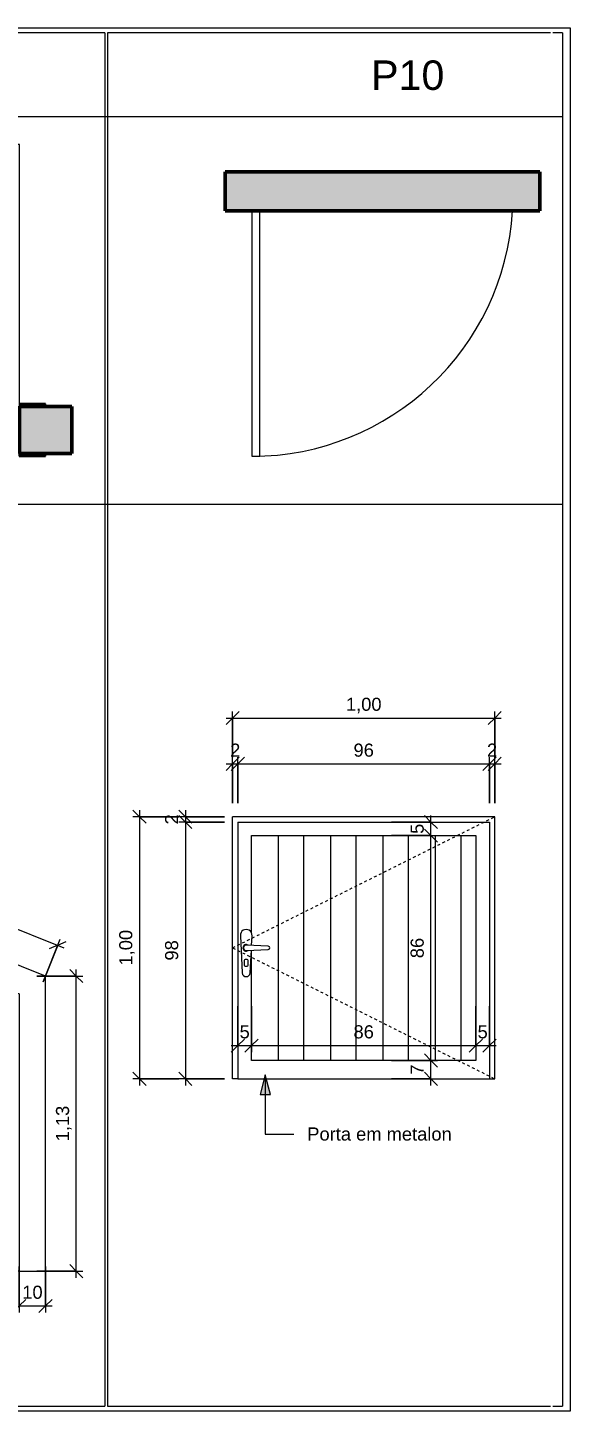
# Model space of a CAD drawing. Header units: millimetres. Extents: x 502 to 50962, y -45 to 5297.
# Drawn here: x 31309 to 33380, y -45 to 5235 of the extents above; entities that cross this region are included whole.
import ezdxf

# ---------------------------------------------------------------- set-up
doc = ezdxf.new("R2010")
doc.units = ezdxf.units.MM
doc.linetypes.add('Traço', pattern=[20.833333, 10.416667, -10.416667])
for name, color, linetype, lineweight in [('A-ANNO-DIMS', 211, 'Continuous', 9), ('A-ANNO-DIMS-25', 211, 'Continuous', 9), ('A-DETL-THIN', 151, 'Continuous', 9), ('A-DOOR', 31, 'Continuous', 25), ('A-WALL', 113, 'Continuous', 50), ('A-WALL-PATT', 111, 'Continuous', 25), ('G-ANNO-TEXT', 231, 'Continuous', 9)]:
    doc.layers.add(name, color=color, linetype=linetype, lineweight=lineweight)
doc.styles.add('@Arial Unicode MS', font='', dxfattribs={"height": 50})
doc.styles.add('Arial', font='arial.ttf', dxfattribs={"height": 112.5})
doc.styles.add('Arial_2', font='arial.ttf', dxfattribs={"height": 50})
doc.styles.get('@Arial Unicode MS').set_extended_font_data('@Arial Unicode MS')
doc.dimstyles.new('CRT_-__Metros_-_Linha_de_chamada_3_5_mm', dxfattribs={"dimscale": 304.8, "dimtxt": 50.292243, "dimasz": 0.164042, "dimexe": 0.082021, "dimexo": 0.0625, "dimgap": 0.04101, "dimtad": 1, "dimlfac": 0.001, "dimrnd": 0.01, "dimzin": 0, "dimdsep": 46, "dimtxsty": '@Arial Unicode MS', "dimblk1": 'OBLIQUE', "dimblk2": 'OBLIQUE', "dimsah": 1, "dimcen": 0.09, "dimdle": 0.082021, "dimazin": 0, "dimtfac": 1, "dimtdec": 4, "dimtix": 1, "dimtmove": 0, "dimatfit": 3, "dimfxl": 0.492126, "dimfxlon": 1, "dimtvp": 1, "dimtolj": 1, "dimtzin": 0, "dimarcsym": 2})
doc.dimstyles.new('CRT_-__Metros_-_Linha_de_chamada_3_5_mm_1', dxfattribs={"dimscale": 304.8, "dimtxt": 50.292243, "dimasz": 0.164042, "dimexe": 0.082021, "dimexo": 0.0625, "dimgap": 0.04101, "dimtad": 1, "dimdec": 0, "dimlfac": 0.1, "dimdsep": 46, "dimtxsty": '@Arial Unicode MS', "dimblk1": 'OBLIQUE', "dimblk2": 'OBLIQUE', "dimsah": 1, "dimcen": 0.09, "dimdle": 0.082021, "dimazin": 0, "dimtfac": 1, "dimtdec": 4, "dimtix": 1, "dimtmove": 0, "dimatfit": 3, "dimfxl": 0.492126, "dimfxlon": 1, "dimtvp": 1, "dimtolj": 1, "dimtzin": 0, "dimarcsym": 2})
pattern_1 = [(45, (12309.4, 489.3), (969.87, 2586.3), [17145, -2286, 5715, -1143]), (45, (13829.6, 1060.8), (-1883.16, 266.7), [3429, -377.2, 6858, -857.25]), (45, (12880.9, 1460.8), (3661.25, 4744.27), [9144, -1600.2, 4572, -1143])]

# ---------------------------------------------------------------- blocks, each defined once
blk = doc.blocks.new('Family - ___-4161204-DETALHAMENTO DE PORTAS 02')
at = {"lineweight": 9}
h = blk.add_hatch(dxfattribs=at)
h.set_pattern_fill('FP_15', color=254, style=0, pattern_type=2)
h.set_pattern_definition(pattern_1)
h.paths.add_polyline_path([(14058.4, 539.3), (14058.4, 1514.2), (13267.7, 1830.6), (13267.7, 539.3)])
h.paths.add_polyline_path([(13217.7, 539.3), (13217.7, 1850.7), (12401.1, 2177.5), (12401.1, 539.3)])
h.paths.add_polyline_path([(12351.1, 539.3), (12351.1, 2197.5), (11559.4, 2514.3), (11559.4, 539.3)])
h.paths.add_polyline_path([(11247.2, 2639.3), (10560.4, 2914.1), (10560.4, 2639.3), (10746.5, 2639.3)])
at = {"layer": 'A-DOOR', "lineweight": 9}
h = blk.add_hatch(dxfattribs=at)
h.set_pattern_fill('FP_15', color=256, style=0, pattern_type=2)
h.set_pattern_definition(pattern_1)
h.paths.add_polyline_path([(10559.4, 539.3), (11459.4, 539.3), (11459.4, 2539.3), (10559.4, 2539.3), (10559.4, 1439.3)])
for p, q in [((10410.4, 3135.7), (10410.4, 489.3)), ((14208.4, 1615.7), (10410.4, 3135.7)), ((10510.4, 2988), (10510.4, 489.3)), ((10510.4, 2988), (14108.4, 1548.1)), ((11247.2, 2639.3), (10560.4, 2914.1)), ((10560.4, 2914.1), (10560.4, 2639.3)), ((11506.7, 2589.3), (10510.4, 2589.3)), ((10510.4, 2589.3), (11506.7, 2589.3)), ((11247.2, 2639.3), (10560.4, 2639.3)), ((11509.4, 489.3), (11509.4, 2588.2)), ((11509.4, 2588.2), (11509.4, 489.3)), ((10559.4, 2539.3), (10559.4, 539.3)), ((10559.4, 2539.3), (11459.4, 2539.3)), ((11459.4, 539.3), (11459.4, 2539.3)), ((11559.4, 2514.3), (11559.4, 539.3)), ((11559.4, 2514.3), (12351.1, 2197.5)), ((12351.1, 539.3), (12351.1, 2197.5)), ((12401.1, 2177.5), (12401.1, 539.3)), ((12401.1, 2177.5), (13217.7, 1850.7)), ((13217.7, 539.3), (13217.7, 1850.7)), ((13267.7, 1830.6), (13267.7, 539.3)), ((14058.4, 1514.2), (13267.7, 1830.6)), ((14208.4, 489.3), (14208.4, 1615.7)), ((14108.4, 1548.1), (14108.4, 489.3)), ((14058.4, 539.3), (14058.4, 1514.2)), ((10559.4, 539.3), (11459.4, 539.3)), ((11559.4, 539.3), (12351.1, 539.3)), ((12401.1, 539.3), (13217.7, 539.3)), ((13267.7, 539.3), (14058.4, 539.3)), ((10510.4, 489.3), (10410.4, 489.3)), ((11509.4, 489.3), (10510.4, 489.3)), ((11509.4, 489.3), (10539.4, 489.3)), ((14108.4, 489.3), (11509.4, 489.3)), ((14108.4, 489.3), (14208.4, 489.3))]:
    blk.add_line(p, q, dxfattribs=at)
blk = doc.blocks.new('Family - ___-4161206-DETALHAMENTO DE PORTAS 02')
at = {"layer": 'A-WALL-PATT'}
h = blk.add_hatch(color=256, dxfattribs=at)
h.paths.add_polyline_path([(14109.4, 3609.1), (14309.4, 3609.1), (14309.4, 3789.1), (14109.4, 3789.1), (14109.4, 3707.7)])
h.paths.add_polyline_path([(10860.6, 3609.1), (10860.6, 3789.1), (10309.4, 3789.1), (10309.4, 3609.1)])
at = {"layer": 'A-DOOR', "lineweight": 9}
for p, q in [((14109.4, 4789.1), (14079.4, 4789.1)), ((14079.4, 4789.1), (14079.4, 3789.1)), ((14109.4, 3789.1), (14109.4, 4789.1)), ((10410.4, 3799.1), (10594.2, 3799.1)), ((10410.4, 3799.1), (10410.4, 3789.1)), ((10997.9, 3789.1), (11351.1, 3789.1)), ((11351.1, 3759.1), (10997.9, 3759.1)), ((11401.1, 3789.1), (12217.7, 3789.1)), ((12217.7, 3759.1), (11401.1, 3759.1)), ((12267.7, 3789.1), (13059.4, 3789.1)), ((13059.4, 3759.1), (12267.7, 3759.1)), ((14079.4, 3789.1), (13112.1, 3789.1)), ((13112.1, 3789.1), (13112.1, 3759.1)), ((14108.4, 3759.1), (13112.1, 3759.1)), ((14079.4, 3789.1), (14109.4, 3789.1)), ((14108.4, 3789.1), (14108.4, 3759.1)), ((10410.4, 3609.1), (10410.4, 3599.1)), ((10594.2, 3599.1), (10410.4, 3599.1))]:
    blk.add_line(p, q, dxfattribs=at)
at = {"layer": 'A-DOOR'}
for p, q in [((10863.3, 3799.1), (10594.2, 3799.1)), ((10594.2, 3799.1), (10594.2, 3789.1)), ((10594.2, 3789.1), (10860.6, 3789.1)), ((10860.6, 3789.1), (10860.6, 3609.1)), ((10863.3, 3599.1), (10863.3, 3799.1)), ((10997.9, 3789.1), (10863.3, 3789.1)), ((10863.3, 3789.1), (10863.3, 3759.1)), ((10863.3, 3759.1), (10997.9, 3759.1)), ((10997.9, 3759.1), (10997.9, 3789.1)), ((11351.1, 3779.4), (10997.9, 3779.4)), ((10997.9, 3779.4), (10997.9, 3769)), ((10997.9, 3769), (11351.1, 3769)), ((11401.1, 3789.1), (11351.1, 3789.1)), ((11351.1, 3789.1), (11351.1, 3759.1)), ((11351.1, 3769), (11351.1, 3779.4)), ((11351.1, 3759.1), (11401.1, 3759.1)), ((11401.1, 3759.1), (11401.1, 3789.1)), ((12217.7, 3779.4), (11401.1, 3779.4)), ((11401.1, 3779.4), (11401.1, 3769)), ((11401.1, 3769), (12217.7, 3769)), ((12267.7, 3789.1), (12217.7, 3789.1)), ((12217.7, 3789.1), (12217.7, 3759.1)), ((12217.7, 3769), (12217.7, 3779.4)), ((12217.7, 3759.1), (12267.7, 3759.1)), ((12267.7, 3759.1), (12267.7, 3789.1)), ((13059.4, 3779.4), (12267.7, 3779.4)), ((12267.7, 3779.4), (12267.7, 3769)), ((12267.7, 3769), (13059.4, 3769)), ((13109.4, 3789.1), (13059.4, 3789.1)), ((13059.4, 3789.1), (13059.4, 3759.1)), ((13059.4, 3769), (13059.4, 3779.4)), ((13059.4, 3759.1), (13109.4, 3759.1)), ((13109.4, 3759.1), (13109.4, 3789.1)), ((13112.1, 3789.1), (13109.4, 3789.1)), ((13109.4, 3789.1), (13109.4, 3759.1)), ((13109.4, 3759.1), (13112.1, 3759.1)), ((14108.4, 3759.1), (14108.4, 3599.1)), ((14108.4, 3759.1), (14109.4, 3759.1)), ((14208.4, 3799.1), (14109.4, 3799.1)), ((14109.4, 3609.1), (14109.4, 3789.1)), ((14109.4, 3789.1), (14208.4, 3789.1)), ((14109.4, 3759.1), (14109.4, 3789.1)), ((14208.4, 3789.1), (14208.4, 3799.1)), ((10860.6, 3609.1), (10594.2, 3609.1)), ((10594.2, 3609.1), (10594.2, 3599.1)), ((10594.2, 3599.1), (10863.3, 3599.1)), ((14108.4, 3599.1), (14208.4, 3599.1)), ((14208.4, 3609.1), (14109.4, 3609.1)), ((14208.4, 3599.1), (14208.4, 3609.1))]:
    blk.add_line(p, q, dxfattribs=at)
at = {"layer": 'A-DOOR', "lineweight": 9}
blk.add_arc((14036.1, 3860.7), 929.4, 87.3275, 184.4174, dxfattribs=at)
at = {"layer": 'A-WALL'}
for p, q in [((10860.6, 3789.1), (10309.4, 3789.1)), ((10309.4, 3789.1), (10309.4, 3609.1)), ((10860.6, 3609.1), (10860.6, 3789.1)), ((14309.4, 3789.1), (14109.4, 3789.1)), ((14109.4, 3789.1), (14109.4, 3609.1)), ((14309.4, 3609.1), (14309.4, 3789.1)), ((10309.4, 3609.1), (10860.6, 3609.1)), ((14109.4, 3609.1), (14309.4, 3609.1))]:
    blk.add_line(p, q, dxfattribs=at)
blk = doc.blocks.new('Family - ___-4161208-DETALHAMENTO DE PORTAS 02')
at = {"layer": 'A-DOOR', "linetype": 'Traço', "lineweight": 9}
for q in [(15922.2, 2223.4), (15922.2, 1223.4)]:
    blk.add_line((14922.2, 1723.4), q, dxfattribs=at)
at = {"layer": 'A-DOOR', "lineweight": 9}
for p, q in [((14922.2, 1223.4), (14922.2, 2223.4)), ((15922.2, 2223.4), (14922.2, 2223.4)), ((15922.2, 1223.4), (15922.2, 2223.4)), ((14942.2, 2203.4), (14942.2, 1223.4)), ((14942.2, 2203.4), (15902.2, 2203.4)), ((15902.2, 2203.4), (15902.2, 1223.4)), ((14994.2, 1781.1), (14994.2, 2151.4)), ((14994.2, 2151.4), (15850.2, 2151.4)), ((15095.7, 2151.4), (15095.7, 1293.4)), ((15192.7, 2151.4), (15192.7, 1293.4)), ((15192.7, 2151.4), (15192.7, 1293.4)), ((15295.7, 2151.4), (15295.7, 1293.4)), ((15392.7, 2151.4), (15392.7, 1293.4)), ((15392.7, 2151.4), (15392.7, 1293.4)), ((15495.7, 2151.4), (15495.7, 1293.4)), ((15592.7, 2151.4), (15592.7, 1293.4)), ((15592.7, 2151.4), (15592.7, 1293.4)), ((15695.7, 2151.4), (15695.7, 1293.4)), ((15792.7, 2151.4), (15792.7, 1293.4)), ((15792.7, 2151.4), (15792.7, 1293.4)), ((15850.2, 2151.4), (15850.2, 1293.4)), ((14951.8, 1769.7), (14959.2, 1627.6)), ((14994.7, 1732.5), (14996.7, 1769.7)), ((15058.5, 1729.4), (14974.7, 1733.4)), ((14974.7, 1713.4), (15058.5, 1717.4)), ((14989.2, 1627.6), (14993.8, 1714.3)), ((14994.2, 1293.4), (14994.2, 1714.4)), ((14966.7, 1674.9), (14966.7, 1656.9)), ((14978.2, 1678.4), (14970.2, 1678.4)), ((14970.2, 1653.4), (14978.2, 1653.4)), ((14981.7, 1656.9), (14981.7, 1674.9)), ((15850.2, 1293.4), (14994.2, 1293.4)), ((14942.2, 1223.4), (14922.2, 1223.4)), ((14942.2, 1223.4), (15902.2, 1223.4)), ((15902.2, 1223.4), (15922.2, 1223.4))]:
    blk.add_line(p, q, dxfattribs=at)
for centre, radius, start, end in [((14974.2, 1770.9), 22.5, 356.983, 183.017), ((14974.2, 1723.4), 12.5, 55.4333, 180), ((14974.2, 1723.4), 12.5, 180, 304.5667), ((14974.2, 1723.4), 10, 87.2706, 272.7294), ((15058.2, 1723.4), 6, 272.7294, 87.2706), ((14970.2, 1674.9), 3.5, 90, 180), ((14970.2, 1656.9), 3.5, 180, 270), ((14978.2, 1674.9), 3.5, 0, 90), ((14978.2, 1656.9), 3.5, 270, 0), ((14974.2, 1628.4), 15, 183.017, 356.9955)]:
    blk.add_arc(centre, radius, start, end, dxfattribs=at)
blk = doc.blocks.new('Family - ___-4161210-DETALHAMENTO DE PORTAS 02')
at = {"layer": 'A-WALL-PATT'}
blk.add_hatch(color=256, dxfattribs=at).paths.add_polyline_path([(16094.2, 4535.1), (16094.2, 4685.1), (14894.2, 4685.1), (14894.2, 4535.1)])
at = {"layer": 'A-DOOR', "lineweight": 9}
for p, q in [((14996.2, 4535.1), (14996.2, 3599.1)), ((15026.2, 3599.1), (15026.2, 4535.1)), ((14996.2, 3599.1), (15026.2, 3599.1))]:
    blk.add_line(p, q, dxfattribs=at)
blk.add_arc((14996.2, 4595.1), 996, 270, 356.5441, dxfattribs=at)
at = {"layer": 'A-WALL'}
for p, q in [((16094.2, 4685.1), (14894.2, 4685.1)), ((14894.2, 4685.1), (14894.2, 4535.1)), ((16094.2, 4535.1), (16094.2, 4685.1)), ((14894.2, 4535.1), (16094.2, 4535.1))]:
    blk.add_line(p, q, dxfattribs=at)
blk = doc.blocks.new('DIMBLOCK99-DETALHAMENTO DE PORTAS 02')
at = {"layer": 'A-ANNO-DIMS-25', "transparency": 16777216}
for p, q in [((31277.3, 506.7), (31277.3, 331.7)), ((31277.3, 356.7), (31277.3, 506.7)), ((31377.3, 506.7), (31377.3, 331.7)), ((31377.3, 356.7), (31377.3, 506.7)), ((31277.3, 356.7), (31402.3, 356.7))]:
    blk.add_line(p, q, dxfattribs=at)
at = {"layer": 'A-ANNO-DIMS-25', "lineweight": 18, "transparency": 16777216}
for p, q in [((31277.3, 356.7), (31302.3, 381.7)), ((31377.3, 356.7), (31402.3, 381.7)), ((31277.3, 356.7), (31252.3, 331.7)), ((31377.3, 356.7), (31352.3, 331.7))]:
    blk.add_line(p, q, dxfattribs=at)
at = {"layer": 'A-ANNO-DIMS-25', "color": 0, "transparency": 16777216, "insert": (31288.6, 434.1), "char_height": 50, "width": 92.937, "attachment_point": 1, "line_spacing_factor": 1.117605, "style": '@Arial Unicode MS'}
blk.add_mtext('10', dxfattribs=at)
blk = doc.blocks.new('_Oblique')
at = {"color": 0, "linetype": 'ByBlock', "lineweight": -2}
blk.add_line((-0.5, -0.5), (0.5, 0.5), dxfattribs=at)
blk = doc.blocks.new('DIMBLOCK103-DETALHAMENTO DE PORTAS 02')
at = {"layer": 'A-ANNO-DIMS-25', "transparency": 16777216}
for p, q in [((27590.2, 3162.9), (27635.5, 3276.1)), ((27626.2, 3252.9), (27590.2, 3162.9)), ((27603, 3262.2), (31447.4, 1723.6)), ((31368.5, 1593.7), (31433.5, 1756.1)), ((31424.2, 1732.9), (31368.5, 1593.7))]:
    blk.add_line(p, q, dxfattribs=at)
at = {"layer": 'A-ANNO-DIMS-25', "lineweight": 18, "transparency": 16777216}
for p, q in [((27626.2, 3252.9), (27593.7, 3239)), ((27626.2, 3252.9), (27658.7, 3266.9)), ((31424.2, 1732.9), (31456.7, 1746.9)), ((31424.2, 1732.9), (31391.7, 1719))]:
    blk.add_line(p, q, dxfattribs=at)
at = {"layer": 'A-ANNO-DIMS-25', "color": 0, "transparency": 16777216, "insert": (29491.2, 2589.9), "char_height": 50, "width": 162.337, "attachment_point": 1, "rotation": 338.1882, "line_spacing_factor": 1.117605, "style": '@Arial Unicode MS'}
blk.add_mtext('4,09', dxfattribs=at)
blk = doc.blocks.new('DIMBLOCK104-DETALHAMENTO DE PORTAS 02')
at = {"layer": 'A-ANNO-DIMS-25', "lineweight": 18, "transparency": 16777216}
for p, q in [((31494.6, 1615.7), (31469.6, 1640.7)), ((31494.6, 1615.7), (31519.6, 1590.7)), ((31494.6, 489.3), (31469.6, 514.3)), ((31494.6, 489.3), (31519.6, 464.3))]:
    blk.add_line(p, q, dxfattribs=at)
at = {"layer": 'A-ANNO-DIMS-25', "transparency": 16777216}
for p, q in [((31494.6, 464.3), (31494.6, 1640.7)), ((31344.6, 1615.7), (31519.6, 1615.7)), ((31494.6, 1615.7), (31344.6, 1615.7)), ((31344.6, 489.3), (31519.6, 489.3)), ((31494.6, 489.3), (31344.6, 489.3))]:
    blk.add_line(p, q, dxfattribs=at)
at = {"layer": 'A-ANNO-DIMS-25', "color": 0, "transparency": 16777216, "insert": (31417.2, 984.9), "char_height": 50, "width": 162.337, "attachment_point": 1, "rotation": 90, "line_spacing_factor": 1.117605, "style": '@Arial Unicode MS'}
blk.add_mtext('1,13', dxfattribs=at)
blk = doc.blocks.new('DIMBLOCK109-DETALHAMENTO DE PORTAS 02')
at = {"layer": 'A-ANNO-DIMS-25', "lineweight": 18, "transparency": 16777216}
for p, q in [((31910.8, 2223.4), (31885.8, 2248.4)), ((31910.8, 2203.4), (31885.8, 2228.4)), ((31910.8, 2223.4), (31935.8, 2198.4)), ((31910.8, 2203.4), (31935.8, 2178.4))]:
    blk.add_line(p, q, dxfattribs=at)
at = {"layer": 'A-ANNO-DIMS-25', "transparency": 16777216}
for p, q in [((32060.8, 2223.4), (31885.8, 2223.4)), ((31910.8, 2248.4), (31910.8, 2203.4)), ((31910.8, 2223.4), (32060.8, 2223.4)), ((32060.8, 2203.4), (31885.8, 2203.4)), ((31910.8, 2203.4), (32060.8, 2203.4))]:
    blk.add_line(p, q, dxfattribs=at)
at = {"layer": 'A-ANNO-DIMS-25', "color": 0, "transparency": 16777216, "insert": (31833.4, 2194.1), "char_height": 50, "width": 46.468, "attachment_point": 1, "rotation": 90, "line_spacing_factor": 1.117605, "style": '@Arial Unicode MS'}
blk.add_mtext('2', dxfattribs=at)
blk = doc.blocks.new('DIMBLOCK110-DETALHAMENTO DE PORTAS 02')
at = {"layer": 'A-ANNO-DIMS-25', "lineweight": 18, "transparency": 16777216}
for p, q in [((31910.8, 2203.4), (31885.8, 2228.4)), ((31910.8, 2203.4), (31935.8, 2178.4)), ((31910.8, 1223.4), (31885.8, 1248.4)), ((31910.8, 1223.4), (31935.8, 1198.4))]:
    blk.add_line(p, q, dxfattribs=at)
at = {"layer": 'A-ANNO-DIMS-25', "transparency": 16777216}
for p, q in [((32060.8, 2203.4), (31885.8, 2203.4)), ((31910.8, 2203.4), (31910.8, 1198.4)), ((31910.8, 2203.4), (32060.8, 2203.4)), ((32060.8, 1223.4), (31885.8, 1223.4)), ((31910.8, 1223.4), (32060.8, 1223.4))]:
    blk.add_line(p, q, dxfattribs=at)
at = {"layer": 'A-ANNO-DIMS-25', "color": 0, "transparency": 16777216, "insert": (31833.4, 1674.7), "char_height": 50, "width": 92.937, "attachment_point": 1, "rotation": 90, "line_spacing_factor": 1.117605, "style": '@Arial Unicode MS'}
blk.add_mtext('98', dxfattribs=at)
blk = doc.blocks.new('DIMBLOCK111-DETALHAMENTO DE PORTAS 02')
at = {"layer": 'A-ANNO-DIMS-25', "lineweight": 18, "transparency": 16777216}
for p, q in [((32091.1, 2425.3), (32116.1, 2450.3)), ((32111.1, 2425.3), (32136.1, 2450.3)), ((32091.1, 2425.3), (32066.1, 2400.3)), ((32111.1, 2425.3), (32086.1, 2400.3))]:
    blk.add_line(p, q, dxfattribs=at)
at = {"layer": 'A-ANNO-DIMS-25', "transparency": 16777216}
for p, q in [((32091.1, 2275.3), (32091.1, 2450.3)), ((32111.1, 2275.3), (32111.1, 2450.3)), ((32066.1, 2425.3), (32111.1, 2425.3)), ((32091.1, 2425.3), (32091.1, 2275.3)), ((32111.1, 2425.3), (32111.1, 2275.3))]:
    blk.add_line(p, q, dxfattribs=at)
at = {"layer": 'A-ANNO-DIMS-25', "color": 0, "transparency": 16777216, "insert": (32081.8, 2502.7), "char_height": 50, "width": 46.468, "attachment_point": 1, "line_spacing_factor": 1.117605, "style": '@Arial Unicode MS'}
blk.add_mtext('2', dxfattribs=at)
blk = doc.blocks.new('DIMBLOCK112-DETALHAMENTO DE PORTAS 02')
at = {"layer": 'A-ANNO-DIMS-25', "lineweight": 18, "transparency": 16777216}
for p, q in [((32111.1, 2425.3), (32136.1, 2450.3)), ((33071.1, 2425.3), (33096.1, 2450.3)), ((32111.1, 2425.3), (32086.1, 2400.3)), ((33071.1, 2425.3), (33046.1, 2400.3))]:
    blk.add_line(p, q, dxfattribs=at)
at = {"layer": 'A-ANNO-DIMS-25', "transparency": 16777216}
for p, q in [((32111.1, 2275.3), (32111.1, 2450.3)), ((33071.1, 2275.3), (33071.1, 2450.3)), ((32111.1, 2425.3), (33071.1, 2425.3)), ((32111.1, 2425.3), (32111.1, 2275.3)), ((33071.1, 2425.3), (33071.1, 2275.3))]:
    blk.add_line(p, q, dxfattribs=at)
at = {"layer": 'A-ANNO-DIMS-25', "color": 0, "transparency": 16777216, "insert": (32552.4, 2502.7), "char_height": 50, "width": 92.937, "attachment_point": 1, "line_spacing_factor": 1.117605, "style": '@Arial Unicode MS'}
blk.add_mtext('96', dxfattribs=at)
blk = doc.blocks.new('DIMBLOCK113-DETALHAMENTO DE PORTAS 02')
at = {"layer": 'A-ANNO-DIMS-25', "lineweight": 18, "transparency": 16777216}
for p, q in [((33071.1, 2425.3), (33096.1, 2450.3)), ((33091.1, 2425.3), (33116.1, 2450.3)), ((33071.1, 2425.3), (33046.1, 2400.3)), ((33091.1, 2425.3), (33066.1, 2400.3))]:
    blk.add_line(p, q, dxfattribs=at)
at = {"layer": 'A-ANNO-DIMS-25', "transparency": 16777216}
for p, q in [((33071.1, 2275.3), (33071.1, 2450.3)), ((33091.1, 2275.3), (33091.1, 2450.3)), ((33071.1, 2425.3), (33116.1, 2425.3)), ((33071.1, 2425.3), (33071.1, 2275.3)), ((33091.1, 2425.3), (33091.1, 2275.3))]:
    blk.add_line(p, q, dxfattribs=at)
at = {"layer": 'A-ANNO-DIMS-25', "color": 0, "transparency": 16777216, "insert": (33061.8, 2502.7), "char_height": 50, "width": 46.468, "attachment_point": 1, "line_spacing_factor": 1.117605, "style": '@Arial Unicode MS'}
blk.add_mtext('2', dxfattribs=at)
blk = doc.blocks.new('DIMBLOCK114-DETALHAMENTO DE PORTAS 02')
at = {"layer": 'A-ANNO-DIMS-25', "transparency": 16777216}
for p, q in [((32697.7, 1293.4), (32872.7, 1293.4)), ((32847.7, 1293.4), (32697.7, 1293.4)), ((32847.7, 1198.4), (32847.7, 1293.4)), ((32697.7, 1223.4), (32872.7, 1223.4)), ((32847.7, 1223.4), (32697.7, 1223.4))]:
    blk.add_line(p, q, dxfattribs=at)
at = {"layer": 'A-ANNO-DIMS-25', "lineweight": 18, "transparency": 16777216}
for p, q in [((32847.7, 1293.4), (32822.7, 1318.4)), ((32847.7, 1293.4), (32872.7, 1268.4)), ((32847.7, 1223.4), (32822.7, 1248.4)), ((32847.7, 1223.4), (32872.7, 1198.4))]:
    blk.add_line(p, q, dxfattribs=at)
at = {"layer": 'A-ANNO-DIMS-25', "color": 0, "transparency": 16777216, "insert": (32770.3, 1239.1), "char_height": 50, "width": 46.468, "attachment_point": 1, "rotation": 90, "line_spacing_factor": 1.117605, "style": '@Arial Unicode MS'}
blk.add_mtext('7', dxfattribs=at)
blk = doc.blocks.new('DIMBLOCK115-DETALHAMENTO DE PORTAS 02')
at = {"layer": 'A-ANNO-DIMS-25', "lineweight": 18, "transparency": 16777216}
for p, q in [((32847.7, 2151.4), (32822.7, 2176.4)), ((32847.7, 2151.4), (32872.7, 2126.4)), ((32847.7, 1293.4), (32822.7, 1318.4)), ((32847.7, 1293.4), (32872.7, 1268.4))]:
    blk.add_line(p, q, dxfattribs=at)
at = {"layer": 'A-ANNO-DIMS-25', "transparency": 16777216}
for p, q in [((32697.7, 2151.4), (32872.7, 2151.4)), ((32847.7, 2151.4), (32697.7, 2151.4)), ((32847.7, 1293.4), (32847.7, 2151.4)), ((32697.7, 1293.4), (32872.7, 1293.4)), ((32847.7, 1293.4), (32697.7, 1293.4))]:
    blk.add_line(p, q, dxfattribs=at)
at = {"layer": 'A-ANNO-DIMS-25', "color": 0, "transparency": 16777216, "insert": (32770.3, 1683.7), "char_height": 50, "width": 92.937, "attachment_point": 1, "rotation": 90, "line_spacing_factor": 1.117605, "style": '@Arial Unicode MS'}
blk.add_mtext('86', dxfattribs=at)
blk = doc.blocks.new('DIMBLOCK116-DETALHAMENTO DE PORTAS 02')
at = {"layer": 'A-ANNO-DIMS-25', "lineweight": 18, "transparency": 16777216}
for p, q in [((32847.7, 2203.4), (32822.7, 2228.4)), ((32847.7, 2151.4), (32822.7, 2176.4)), ((32847.7, 2203.4), (32872.7, 2178.4)), ((32847.7, 2151.4), (32872.7, 2126.4))]:
    blk.add_line(p, q, dxfattribs=at)
at = {"layer": 'A-ANNO-DIMS-25', "transparency": 16777216}
for p, q in [((32847.7, 2151.4), (32847.7, 2228.4)), ((32697.7, 2203.4), (32872.7, 2203.4)), ((32847.7, 2203.4), (32697.7, 2203.4)), ((32697.7, 2151.4), (32872.7, 2151.4)), ((32847.7, 2151.4), (32697.7, 2151.4))]:
    blk.add_line(p, q, dxfattribs=at)
at = {"layer": 'A-ANNO-DIMS-25', "color": 0, "transparency": 16777216, "insert": (32770.3, 2158.1), "char_height": 50, "width": 46.468, "attachment_point": 1, "rotation": 90, "line_spacing_factor": 1.117605, "style": '@Arial Unicode MS'}
blk.add_mtext('5', dxfattribs=at)
blk = doc.blocks.new('DIMBLOCK117-DETALHAMENTO DE PORTAS 02')
at = {"layer": 'A-ANNO-DIMS-25', "transparency": 16777216}
for p, q in [((32111.1, 1500.4), (32111.1, 1325.4)), ((32111.1, 1350.4), (32111.1, 1500.4)), ((32163.1, 1500.4), (32163.1, 1325.4)), ((32163.1, 1350.4), (32163.1, 1500.4)), ((32086.1, 1350.4), (32163.1, 1350.4))]:
    blk.add_line(p, q, dxfattribs=at)
at = {"layer": 'A-ANNO-DIMS-25', "lineweight": 18, "transparency": 16777216}
for p, q in [((32111.1, 1350.4), (32136.1, 1375.4)), ((32163.1, 1350.4), (32188.1, 1375.4)), ((32111.1, 1350.4), (32086.1, 1325.4)), ((32163.1, 1350.4), (32138.1, 1325.4))]:
    blk.add_line(p, q, dxfattribs=at)
at = {"layer": 'A-ANNO-DIMS-25', "color": 0, "transparency": 16777216, "insert": (32117.8, 1427.8), "char_height": 50, "width": 46.468, "attachment_point": 1, "line_spacing_factor": 1.117605, "style": '@Arial Unicode MS'}
blk.add_mtext('5', dxfattribs=at)
blk = doc.blocks.new('DIMBLOCK118-DETALHAMENTO DE PORTAS 02')
at = {"layer": 'A-ANNO-DIMS-25', "transparency": 16777216}
for p, q in [((32163.1, 1500.4), (32163.1, 1325.4)), ((32163.1, 1350.4), (32163.1, 1500.4)), ((33019.1, 1500.4), (33019.1, 1325.4)), ((33019.1, 1350.4), (33019.1, 1500.4)), ((32163.1, 1350.4), (33019.1, 1350.4))]:
    blk.add_line(p, q, dxfattribs=at)
at = {"layer": 'A-ANNO-DIMS-25', "lineweight": 18, "transparency": 16777216}
for p, q in [((32163.1, 1350.4), (32188.1, 1375.4)), ((33019.1, 1350.4), (33044.1, 1375.4)), ((32163.1, 1350.4), (32138.1, 1325.4)), ((33019.1, 1350.4), (32994.1, 1325.4))]:
    blk.add_line(p, q, dxfattribs=at)
at = {"layer": 'A-ANNO-DIMS-25', "color": 0, "transparency": 16777216, "insert": (32552.4, 1427.8), "char_height": 50, "width": 92.937, "attachment_point": 1, "line_spacing_factor": 1.117605, "style": '@Arial Unicode MS'}
blk.add_mtext('86', dxfattribs=at)
blk = doc.blocks.new('DIMBLOCK119-DETALHAMENTO DE PORTAS 02')
at = {"layer": 'A-ANNO-DIMS-25', "transparency": 16777216}
for p, q in [((33019.1, 1500.4), (33019.1, 1325.4)), ((33019.1, 1350.4), (33019.1, 1500.4)), ((33071.1, 1500.4), (33071.1, 1325.4)), ((33071.1, 1350.4), (33071.1, 1500.4)), ((33019.1, 1350.4), (33096.1, 1350.4))]:
    blk.add_line(p, q, dxfattribs=at)
at = {"layer": 'A-ANNO-DIMS-25', "lineweight": 18, "transparency": 16777216}
for p, q in [((33019.1, 1350.4), (33044.1, 1375.4)), ((33071.1, 1350.4), (33096.1, 1375.4)), ((33019.1, 1350.4), (32994.1, 1325.4)), ((33071.1, 1350.4), (33046.1, 1325.4))]:
    blk.add_line(p, q, dxfattribs=at)
at = {"layer": 'A-ANNO-DIMS-25', "color": 0, "transparency": 16777216, "insert": (33025.8, 1427.8), "char_height": 50, "width": 46.468, "attachment_point": 1, "line_spacing_factor": 1.117605, "style": '@Arial Unicode MS'}
blk.add_mtext('5', dxfattribs=at)
blk = doc.blocks.new('DIMBLOCK120-DETALHAMENTO DE PORTAS 02')
at = {"layer": 'A-ANNO-DIMS-25', "transparency": 16777216}
for p, q in [((32066.1, 2600.3), (33116.1, 2600.3)), ((32091.1, 2450.3), (32091.1, 2625.3)), ((32091.1, 2600.3), (32091.1, 2450.3)), ((33091.1, 2450.3), (33091.1, 2625.3)), ((33091.1, 2600.3), (33091.1, 2450.3))]:
    blk.add_line(p, q, dxfattribs=at)
at = {"layer": 'A-ANNO-DIMS-25', "lineweight": 18, "transparency": 16777216}
for p, q in [((32091.1, 2600.3), (32066.1, 2575.3)), ((32091.1, 2600.3), (32116.1, 2625.3)), ((33091.1, 2600.3), (33066.1, 2575.3)), ((33091.1, 2600.3), (33116.1, 2625.3))]:
    blk.add_line(p, q, dxfattribs=at)
at = {"layer": 'A-ANNO-DIMS-25', "color": 0, "transparency": 16777216, "insert": (32523.5, 2677.7), "char_height": 50, "width": 162.337, "attachment_point": 1, "line_spacing_factor": 1.117605, "style": '@Arial Unicode MS'}
blk.add_mtext('1,00', dxfattribs=at)
blk = doc.blocks.new('DIMBLOCK121-DETALHAMENTO DE PORTAS 02')
at = {"layer": 'A-ANNO-DIMS-25', "lineweight": 18, "transparency": 16777216}
for p, q in [((31735.8, 2223.4), (31710.8, 2248.4)), ((31735.8, 2223.4), (31760.8, 2198.4)), ((31735.8, 1223.4), (31710.8, 1248.4)), ((31735.8, 1223.4), (31760.8, 1198.4))]:
    blk.add_line(p, q, dxfattribs=at)
at = {"layer": 'A-ANNO-DIMS-25', "transparency": 16777216}
for p, q in [((31885.8, 2223.4), (31710.8, 2223.4)), ((31735.8, 2248.4), (31735.8, 1198.4)), ((31735.8, 2223.4), (31885.8, 2223.4)), ((31885.8, 1223.4), (31710.8, 1223.4)), ((31735.8, 1223.4), (31885.8, 1223.4))]:
    blk.add_line(p, q, dxfattribs=at)
at = {"layer": 'A-ANNO-DIMS-25', "color": 0, "transparency": 16777216, "insert": (31658.4, 1655.8), "char_height": 50, "width": 162.337, "attachment_point": 1, "rotation": 90, "line_spacing_factor": 1.117605, "style": '@Arial Unicode MS'}
blk.add_mtext('1,00', dxfattribs=at)

msp = doc.modelspace()

# ---------------------------------------------------------------- hatches: boundary and pattern name
at = {"layer": 'G-ANNO-TEXT'}
msp.add_hatch(color=7, dxfattribs=at).paths.add_polyline_path([(32215.967, 1238.214), (32195.87, 1163.214), (32236.063, 1163.214)])

# ---------------------------------------------------------------- linework, layer by layer
at = {"layer": 'A-DETL-THIN'}
for p, q in [((17670.7, 5234.608), (33379.651, 5234.608)), ((33379.651, 5234.608), (33379.651, -45.392)), ((31603.472, 5214.608), (27194.315, 5214.608)), ((31603.472, 5214.608), (31603.472, -25.392)), ((31613.472, 5214.608), (31613.472, -25.392)), ((33303.544, 5214.608), (31613.472, 5214.608)), ((33349.651, 5214.608), (33313.544, 5214.608)), ((33349.651, 5214.608), (33349.651, -25.392)), ((33349.651, 4894.608), (17990.7, 4894.608)), ((33349.651, 4894.608), (23706.651, 4894.608)), ((33349.651, 3414.608), (17990.7, 3414.608)), ((33379.651, -45.392), (17670.7, -45.392)), ((27194.315, -25.392), (31603.472, -25.392)), ((31613.472, -25.392), (33303.544, -25.392)), ((33313.544, -25.392), (33349.651, -25.392))]:
    msp.add_line(p, q, dxfattribs=at)
at = {"layer": 'G-ANNO-TEXT', "color": 7}
for p, q in [((32215.967, 1238.214), (32195.87, 1163.214)), ((32236.063, 1163.214), (32215.967, 1238.214)), ((32215.967, 1238.214), (32215.967, 1012.877)), ((32195.87, 1163.214), (32236.063, 1163.214)), ((32215.967, 1012.877), (32325.207, 1012.877))]:
    msp.add_line(p, q, dxfattribs=at)

# ---------------------------------------------------------------- block references
at = {"layer": 'A-DOOR', "lineweight": 9}
for name in ['Family - ___-4161204-DETALHAMENTO DE PORTAS 02', 'Family - ___-4161208-DETALHAMENTO DE PORTAS 02']:
    msp.add_blockref(name, (17168.896, 0), dxfattribs=at)
at = {"layer": 'A-WALL', "lineweight": 25}
for name in ['Family - ___-4161206-DETALHAMENTO DE PORTAS 02', 'Family - ___-4161210-DETALHAMENTO DE PORTAS 02']:
    msp.add_blockref(name, (17168.896, 0), dxfattribs=at)

# ---------------------------------------------------------------- texts
at = {"layer": 'G-ANNO-TEXT', "color": 7, "insert": (32619.493, 5109.547), "char_height": 112.5, "width": 340.71719, "attachment_point": 1, "style": 'Arial', "bg_fill": 3, "box_fill_scale": 1.25, "bg_fill_color": 256, "bg_fill_true_color": 13158600, "bg_fill_transparency": 0}
msp.add_mtext('P10', dxfattribs=at)
at = {"layer": 'G-ANNO-TEXT', "color": 7, "insert": (32376.007, 1037.877), "char_height": 50, "width": 683.43859, "attachment_point": 1, "style": 'Arial_2'}
msp.add_mtext('Porta em metalon', dxfattribs=at)

# ---------------------------------------------------------------- dimensions: what is measured, and where the dimension line sits
at = {"layer": 'A-ANNO-DIMS'}
for base, p1, p2, angle, dimstyle, override, picture, middle in [((31424.212, 1732.93), (27590.191, 3162.925), (31368.478, 1593.668), 338.188187, 'CRT_-__Metros_-_Linha_de_chamada_3_5_mm', {"dimpost": '<>', "dimfxl": 4091.212386}, 'DIMBLOCK103-DETALHAMENTO DE PORTAS 02', (29539.348, 2528.252)), ((31735.829, 1223.421), (31885.829, 2223.421), (31885.829, 1223.421), 90, 'CRT_-__Metros_-_Linha_de_chamada_3_5_mm_1', {"dimpost": '<>', "dimfxl": 1000}, 'DIMBLOCK121-DETALHAMENTO DE PORTAS 02', (31697.784, 1723.421)), ((31910.829, 2203.421), (32060.829, 2223.421), (32060.829, 2203.421), 90, 'CRT_-__Metros_-_Linha_de_chamada_3_5_mm_1', {"dimpost": '<>', "dimfxl": 20}, 'DIMBLOCK109-DETALHAMENTO DE PORTAS 02', (31873.21, 2213.421)), ((31910.829, 1223.421), (32060.829, 2203.421), (32060.829, 1223.421), 90, 'CRT_-__Metros_-_Linha_de_chamada_3_5_mm_1', {"dimpost": '<>', "dimfxl": 980}, 'DIMBLOCK110-DETALHAMENTO DE PORTAS 02', (31872.784, 1713.421)), ((32847.716, 2203.421), (32697.716, 2151.421), (32697.716, 2203.421), 90, 'CRT_-__Metros_-_Linha_de_chamada_3_5_mm_1', {"dimpost": '<>', "dimfxl": 52}, 'DIMBLOCK116-DETALHAMENTO DE PORTAS 02', (32809.79, 2177.421)), ((32847.716, 2151.421), (32697.716, 1293.421), (32697.716, 2151.421), 90, 'CRT_-__Metros_-_Linha_de_chamada_3_5_mm_1', {"dimpost": '<>', "dimfxl": 858}, 'DIMBLOCK115-DETALHAMENTO DE PORTAS 02', (32809.67, 1722.421)), ((31494.553, 1615.743), (31344.553, 489.277), (31344.553, 1615.743), 90, 'CRT_-__Metros_-_Linha_de_chamada_3_5_mm', {"dimpost": '<>', "dimfxl": 1126.4655}, 'DIMBLOCK104-DETALHAMENTO DE PORTAS 02', (31456.508, 1052.51)), ((32847.716, 1293.421), (32697.716, 1223.421), (32697.716, 1293.421), 90, 'CRT_-__Metros_-_Linha_de_chamada_3_5_mm_1', {"dimpost": '<>', "dimfxl": 70}, 'DIMBLOCK114-DETALHAMENTO DE PORTAS 02', (32810.216, 1258.421))]:
    dim = msp.add_linear_dim(base=base, p1=p1, p2=p2, angle=angle, dimstyle=dimstyle, override=override, dxfattribs=at)
    dim.commit()
    dim.dimension.update_dxf_attribs({"geometry": picture, "text_midpoint": middle})
for base, p1, p2, dimstyle, override, picture, middle in [((33091.116, 2600.337), (32091.116, 2450.337), (33091.116, 2450.337), 'CRT_-__Metros_-_Linha_de_chamada_3_5_mm', {"dimpost": '<>', "dimfxl": 1000}, 'DIMBLOCK120-DETALHAMENTO DE PORTAS 02', (32591.116, 2638.383)), ((32111.116, 2425.337), (32091.116, 2275.337), (32111.116, 2275.337), 'CRT_-__Metros_-_Linha_de_chamada_3_5_mm_1', {"dimpost": '<>', "dimfxl": 20}, 'DIMBLOCK111-DETALHAMENTO DE PORTAS 02', (32101.116, 2462.957)), ((33071.116, 2425.337), (32111.116, 2275.337), (33071.116, 2275.337), 'CRT_-__Metros_-_Linha_de_chamada_3_5_mm_1', {"dimpost": '<>', "dimfxl": 960}, 'DIMBLOCK112-DETALHAMENTO DE PORTAS 02', (32591.116, 2463.383)), ((33091.116, 2425.337), (33071.116, 2275.337), (33091.116, 2275.337), 'CRT_-__Metros_-_Linha_de_chamada_3_5_mm_1', {"dimpost": '<>', "dimfxl": 20}, 'DIMBLOCK113-DETALHAMENTO DE PORTAS 02', (33081.116, 2462.957)), ((32163.116, 1350.429), (32111.116, 1500.429), (32163.116, 1500.429), 'CRT_-__Metros_-_Linha_de_chamada_3_5_mm_1', {"dimpost": '<>', "dimfxl": 52}, 'DIMBLOCK117-DETALHAMENTO DE PORTAS 02', (32137.116, 1388.356)), ((33019.116, 1350.429), (32163.116, 1500.429), (33019.116, 1500.429), 'CRT_-__Metros_-_Linha_de_chamada_3_5_mm_1', {"dimpost": '<>', "dimfxl": 856}, 'DIMBLOCK118-DETALHAMENTO DE PORTAS 02', (32591.116, 1388.475)), ((33071.116, 1350.429), (33019.116, 1500.429), (33071.116, 1500.429), 'CRT_-__Metros_-_Linha_de_chamada_3_5_mm_1', {"dimpost": '<>', "dimfxl": 52}, 'DIMBLOCK119-DETALHAMENTO DE PORTAS 02', (33045.116, 1388.356)), ((31377.312, 356.709), (31277.312, 506.709), (31377.312, 506.709), 'CRT_-__Metros_-_Linha_de_chamada_3_5_mm_1', {"dimpost": '<>', "dimfxl": 100}, 'DIMBLOCK99-DETALHAMENTO DE PORTAS 02', (31327.312, 394.755))]:
    dim = msp.add_linear_dim(base=base, p1=p1, p2=p2, dimstyle=dimstyle, override=override, dxfattribs=at)
    dim.commit()
    dim.dimension.update_dxf_attribs({"geometry": picture, "text_midpoint": middle})

doc.saveas('drawing.dxf')
